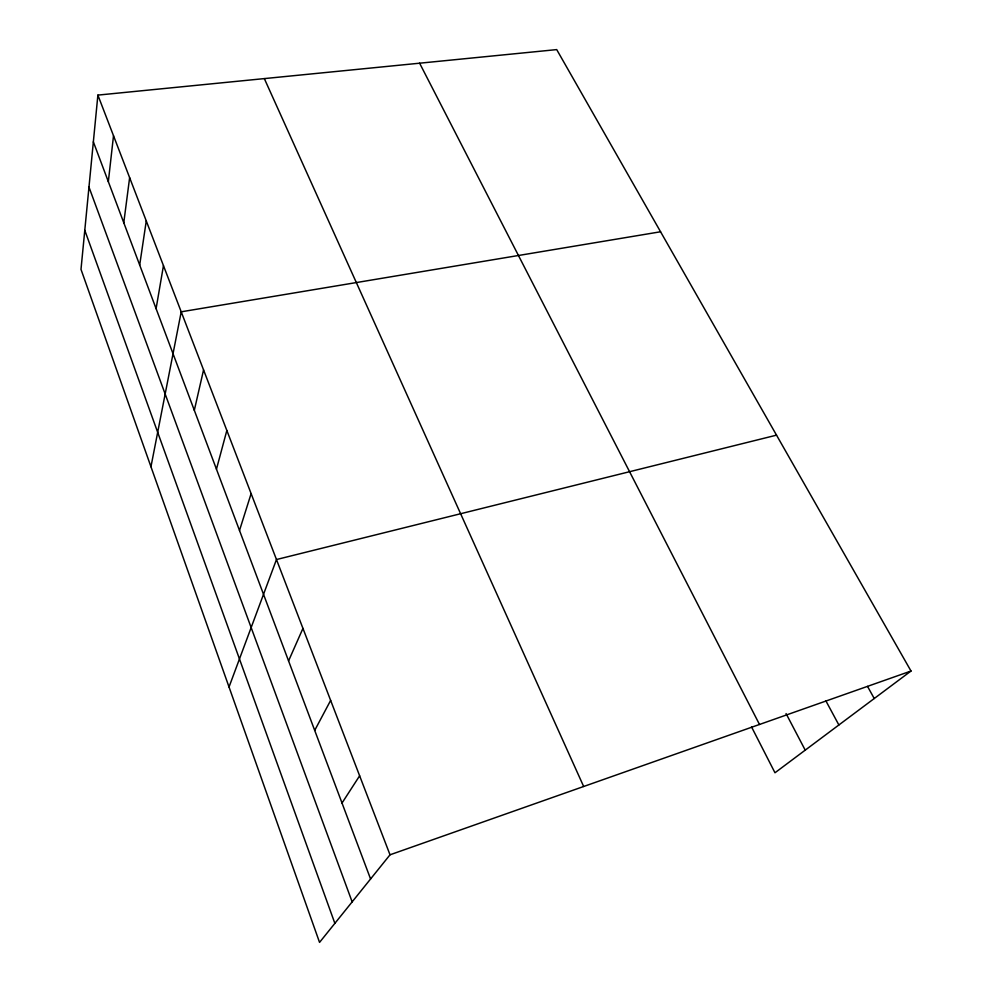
<?xml version="1.0" encoding="UTF-8"?>
<svg xmlns="http://www.w3.org/2000/svg" width="992" height="992" viewBox="0 0 992 992"><rect width="100%" height="100%" fill="white"/><g stroke="black" fill="none" stroke-linecap="round" stroke-linejoin="round"><path stroke-width="1.49" d="M97.886 95.108L80.997 269.365L319.548 942.4L390.017 854.806L911.003 671.026L556.71 49.6L97.886 95.108L390.017 854.806M108.339 181.685L113.51 135.755M123.777 222.729L129.63 177.68M139.686 265.038L146.27 220.956M156.091 308.673L163.457 265.645M150.958 466.724L181.214 311.81L660.573 231.768M194.32 410.304L203.558 369.929M216.454 469.179L226.846 430.478M239.506 530.472L251.125 493.619M229.028 687.01L276.47 559.538L776.525 435.153M288.56 660.92L302.944 628.395M314.7 730.422L330.646 700.402M342.017 803.036L359.637 775.794M911.003 671.026L774.975 772.768L751.564 726.962M867.529 686.402L874.237 698.517M825.939 700.96L838.872 724.978M786.061 713.57L805.219 750.138M419.616 63.203L759.5 724.47M264.331 78.604L583.668 786.495M93.36 141.856L370.574 878.974M88.97 187.066L352.148 901.877M84.791 230.305L334.862 923.354"/></g></svg>
